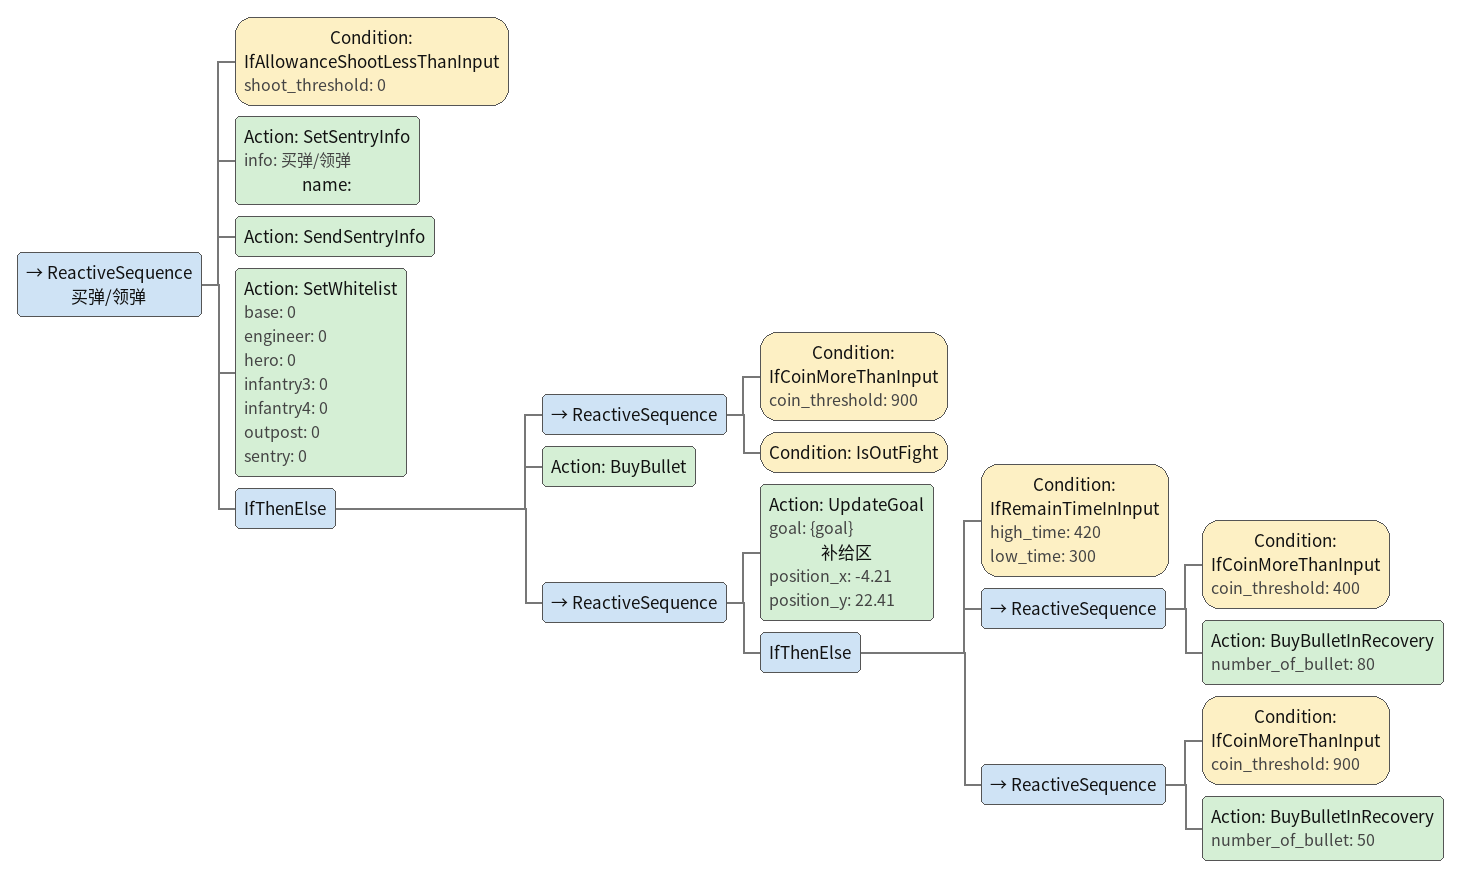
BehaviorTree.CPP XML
<ReactiveSequence name="买弹/领弹">
    <Condition ID="IfAllowanceShootLessThanInput" shoot_threshold="0"/>
    <Action ID="SetSentryInfo" info="买弹/领弹" name=""/>
    <Action ID="SendSentryInfo"/>
    <Action ID="SetWhitelist" base="0" engineer="0" hero="0" infantry3="0" infantry4="0" outpost="0" sentry="0"/>
    <IfThenElse>
        <ReactiveSequence>
            <Condition ID="IfCoinMoreThanInput" coin_threshold="900"/>
            <Condition ID="IsOutFight"/>
        </ReactiveSequence>
        <Action ID="BuyBullet"/>
        <ReactiveSequence>
            <Action ID="UpdateGoal" goal="{goal}" name="补给区" position_x="-4.21" position_y="22.41"/>
            <IfThenElse>
                <Condition ID="IfRemainTimeInInput" high_time="420" low_time="300"/>
                <ReactiveSequence>
                    <Condition ID="IfCoinMoreThanInput" coin_threshold="400"/>
                    <Action ID="BuyBulletInRecovery" number_of_bullet="80"/>
                </ReactiveSequence>
                <ReactiveSequence>
                    <Condition ID="IfCoinMoreThanInput" coin_threshold="900"/>
                    <Action ID="BuyBulletInRecovery" number_of_bullet="50"/>
                </ReactiveSequence>
            </IfThenElse>
        </ReactiveSequence>
    </IfThenElse>
</ReactiveSequence>
